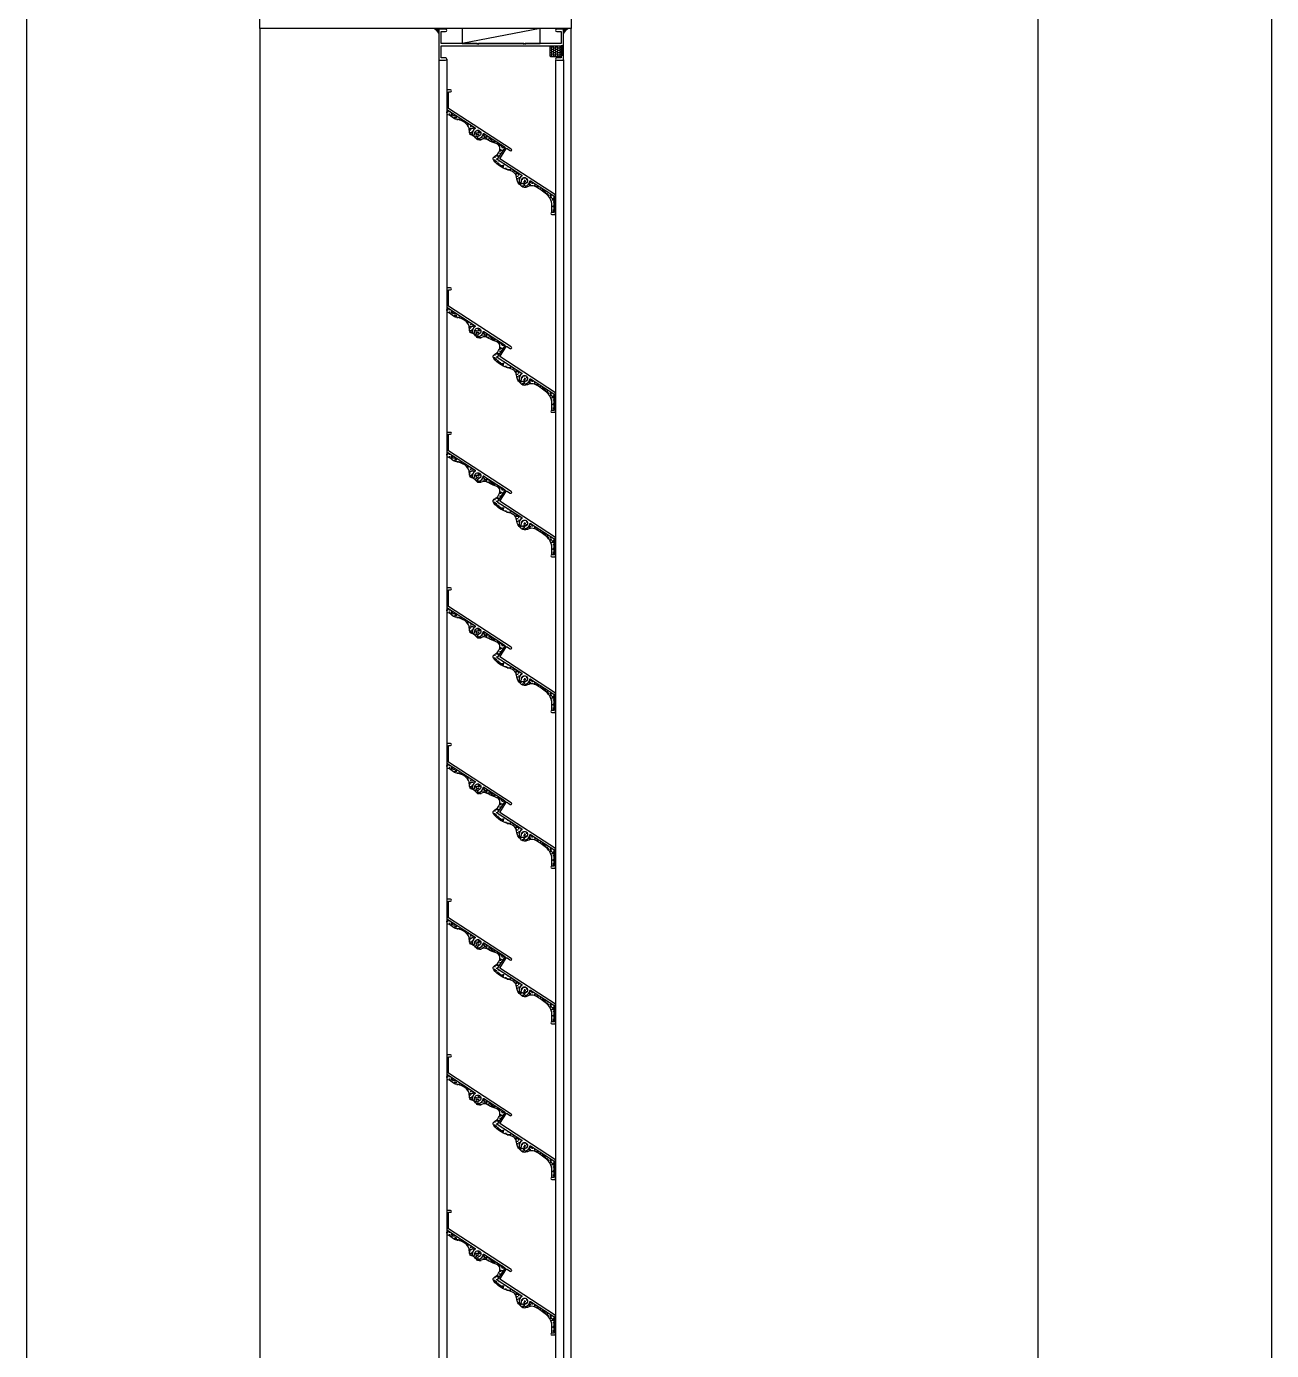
# Model space of a CAD drawing. Header units: millimetres. Extents: x 19868 to 801382, y -4805 to 85279.
# Drawn here: x 579688 to 580488, y 49569 to 50420 of the extents above; entities that cross this region are included whole.
import ezdxf

# ---------------------------------------------------------------- set-up
doc = ezdxf.new("R2010")
doc.units = ezdxf.units.MM
doc.header["$LTSCALE"] = 250
for name, color, linetype in [('A-ELE-4', 4, 'Continuous'), ('A-ELE-8', 8, 'Continuous'), ('A-ETC-8', 8, 'Continuous'), ('INSUL', 8, 'Continuous')]:
    doc.layers.add(name, color=color, linetype=linetype)

# ---------------------------------------------------------------- blocks, each defined once
blk = doc.blocks.new('A$C79923ea7')
at = {"layer": 'INSUL'}
h = blk.add_hatch(dxfattribs=at)
h.set_pattern_fill('DOTS', color=256, scale=0.2, angle=90)
h.set_pattern_definition([(270, (81939.33182, 6532.48157), (0.3175, -0.15875), [0, -0.3175])])
h.paths.add_polyline_path([(165, -3060.66), (165, -3059.86), (162, -3059.86, -0.068271), (165, -3062.86)])
h = blk.add_hatch(dxfattribs=at)
h.set_pattern_fill('DOTS', color=256, scale=0.2, angle=90)
h.set_pattern_definition([(270, (81959.33182, 6532.48157), (0.3175, -0.15875), [0, -0.3175])])
h.paths.add_polyline_path([(245, -3060.66), (245, -3059.86), (248, -3059.86, 0.068271), (245, -3062.86)])
h = blk.add_hatch(dxfattribs=at)
h.set_pattern_fill('HONEY', color=256, scale=7, angle=180)
h.set_pattern_definition([(180, (30090.4707, 23975.1047), (-1.3125, -0.757772228), [0.875, -1.75]), (300, (30090.4707, 23975.1047), (1.3125, -0.757772228), [0.875, -1.75]), (240, (30090.4707, 23975.1047), (-9e-16, -1.515544457), [-1.75, 0.875])])
edge = h.paths.add_edge_path()
edge.add_line((237.2, -3071.11), (242.8, -3071.11))
edge.add_arc((242.8, -3071.81), 0.7, 0, 90, ccw=False)
edge.add_line((243.5, -3071.81), (243.5, -3077.41))
edge.add_arc((242.8, -3077.41), 0.7, -90, 0, ccw=False)
edge.add_line((242.8, -3078.11), (237.2, -3078.11))
edge.add_arc((237.2, -3077.41), 0.7, 180, 270, ccw=False)
edge.add_line((236.5, -3077.41), (236.5, -3071.81))
edge.add_arc((237.2, -3071.81), 0.7, 90, 180, ccw=False)
h = blk.add_hatch(dxfattribs=at)
h.set_pattern_fill('DASH', color=256, scale=3, angle=270)
h.set_pattern_definition([(270, (39182.747, -4984.73922), (0.375, -0.375), [0.375, -0.375])])
h.paths.add_polyline_path([(245, -3071.11), (243.5, -3071.11), (243.5, -3077.11), (245, -3077.11)])
h = blk.add_hatch(dxfattribs=at)
h.set_pattern_fill('AR-SAND', color=256, scale=0.05)
h.set_pattern_definition([(37.5, (-44677.3643, 110754.1566), (-0.080001565, 2.447066187), [0, -1.9304, 0, -2.159, 0, -2.06375]), (7.5, (-44677.3643, 110754.1566), (2.24761642, 3.5841255), [0, -1.0414, 0, -1.7399, 0, -0.66675]), (327.5, (-44678.9264, 110754.1566), (3.95496185, 0.007185923), [0, -0.635, 0, -2.286, 0, -2.9845]), (317.5, (-44678.9264, 110754.1566), (3.81778226, 1.11464662), [0, -0.3175, 0, -1.4986, 0, -1.7145])])
edge = h.paths.add_edge_path()
edge.add_arc((188.08, -3123.96), 0.3, 300.42503, 417, ccw=False)
edge.add_arc((190, -3127.24), 3.5, 480.42503, 551.17338)
edge.add_arc((187.3, -3127.77), 0.75, 191.17338, 371.17338)
edge.add_arc((190, -3127.24), 2, -77.17338, 191.17338, ccw=False)
edge.add_arc((190.61, -3129.92), 0.75, 462.82662, 642.82662)
edge.add_arc((190, -3127.24), 3.5, 282.82662, 353.57497)
edge.add_arc((193.78, -3127.66), 0.3, 417, 533.57497, ccw=False)
edge.add_line((193.94, -3127.41), (207.51, -3136.22))
edge.add_line((207.51, -3136.22), (202.49, -3143.94))
edge.add_line((202.49, -3143.94), (218.24, -3154.16))
edge.add_arc((218.08, -3154.41), 0.3, 300.42503, 417, ccw=False)
edge.add_arc((220, -3157.69), 3.5, 480.42503, 551.17338)
edge.add_arc((217.3, -3158.22), 0.75, 191.17338, 371.17338)
edge.add_arc((220, -3157.69), 2, -77.17338, 191.17338, ccw=False)
edge.add_arc((220.61, -3160.37), 0.75, 462.82662, 642.82662)
edge.add_arc((220, -3157.69), 3.5, 282.82662, 353.57497)
edge.add_arc((223.78, -3158.12), 0.3, 417, 533.57497, ccw=False)
edge.add_line((223.94, -3157.86), (238.8, -3167.51))
edge.add_line((238.8, -3167.51), (238.8, -3178.16))
edge.add_line((238.8, -3178.16), (237.6, -3178.16))
edge.add_spline(control_points=[(237.6, -3178.16), (237.72, -3175.2), (237.98, -3168.78), (230.99, -3164.03), (224.97, -3159.66), (219.86, -3163.05), (216.68, -3160.17), (214.93, -3157.27), (214.58, -3151.27), (206.57, -3151.37), (197.87, -3143.52), (203.13, -3140.94), (206.19, -3134.49), (198.48, -3133.27), (194.39, -3129.83), (190.03, -3132.67), (188.14, -3128.86), (184.28, -3128.26), (184.84, -3124.29), (182.67, -3120.39), (178.32, -3118.53), (173.82, -3117.91), (171.99, -3115.21), (170.27, -3115.3), (170, -3115.32)], knot_values=[0, 0, 0, 0, 8.903403, 16.972588, 24.386558, 28.464058, 32.376054, 35.250962, 38.890173, 48.28531, 57.322987, 58.527761, 64.920636, 71.793865, 76.258779, 80.217284, 83.010925, 86.979037, 89.314988, 93.488168, 99.635723, 102.710115, 106.902697, 107.715399, 107.715399, 107.715399, 107.715399], degree=3, periodic=0)
edge.add_line((170, -3115.32), (170, -3111.86))
edge.add_line((170, -3111.86), (188.24, -3123.71))
h = blk.add_hatch(dxfattribs=at)
h.set_pattern_fill('AR-SAND', color=256, scale=0.05)
h.set_pattern_definition([(37.5, (-44677.3643, 110626.9751), (-0.080001565, 2.447066187), [0, -1.9304, 0, -2.159, 0, -2.06375]), (7.5, (-44677.3643, 110626.975), (2.24761642, 3.5841255), [0, -1.0414, 0, -1.7399, 0, -0.66675]), (327.5, (-44678.9264, 110626.9751), (3.95496185, 0.007185923), [0, -0.635, 0, -2.286, 0, -2.9845]), (317.5, (-44678.9264, 110626.975), (3.81778226, 1.11464662), [0, -0.3175, 0, -1.4986, 0, -1.7145])])
edge = h.paths.add_edge_path()
edge.add_arc((188.08, -3251.14), 0.3, 300.42503, 417, ccw=False)
edge.add_arc((190, -3254.42), 3.5, 480.42503, 551.17338)
edge.add_arc((187.3, -3254.95), 0.75, 191.17338, 371.17338)
edge.add_arc((190, -3254.42), 2, -77.17338, 191.17338, ccw=False)
edge.add_arc((190.61, -3257.1), 0.75, 462.82662, 642.82662)
edge.add_arc((190, -3254.42), 3.5, 282.82662, 353.57497)
edge.add_arc((193.78, -3254.84), 0.3, 417, 533.57497, ccw=False)
edge.add_line((193.94, -3254.59), (207.51, -3263.4))
edge.add_line((207.51, -3263.4), (202.49, -3271.12))
edge.add_line((202.49, -3271.12), (218.24, -3281.34))
edge.add_arc((218.08, -3281.6), 0.3, 300.42503, 417, ccw=False)
edge.add_arc((220, -3284.87), 3.5, 480.42503, 551.17338)
edge.add_arc((217.3, -3285.4), 0.75, 191.17338, 371.17338)
edge.add_arc((220, -3284.87), 2, -77.17338, 191.17338, ccw=False)
edge.add_arc((220.61, -3287.55), 0.75, 462.82662, 642.82662)
edge.add_arc((220, -3284.87), 3.5, 282.82662, 353.57497)
edge.add_arc((223.78, -3285.3), 0.3, 417, 533.57497, ccw=False)
edge.add_line((223.94, -3285.05), (238.8, -3294.7))
edge.add_line((238.8, -3294.7), (238.8, -3305.34))
edge.add_line((238.8, -3305.34), (237.6, -3305.34))
edge.add_spline(control_points=[(237.6, -3305.34), (237.72, -3302.38), (237.98, -3295.96), (230.99, -3291.21), (224.97, -3286.84), (219.86, -3290.23), (216.68, -3287.35), (214.93, -3284.46), (214.58, -3278.45), (206.57, -3278.55), (197.87, -3270.7), (203.13, -3268.12), (206.19, -3261.67), (198.48, -3260.45), (194.39, -3257.01), (190.03, -3259.85), (188.14, -3256.04), (184.28, -3255.44), (184.84, -3251.47), (182.67, -3247.57), (178.32, -3245.71), (173.82, -3245.09), (171.99, -3242.39), (170.27, -3242.48), (170, -3242.5)], knot_values=[0, 0, 0, 0, 8.903403, 16.972588, 24.386558, 28.464058, 32.376054, 35.250962, 38.890173, 48.28531, 57.322987, 58.527761, 64.920636, 71.793865, 76.258779, 80.217284, 83.010925, 86.979037, 89.314988, 93.488168, 99.635723, 102.710115, 106.902697, 107.715399, 107.715399, 107.715399, 107.715399], degree=3, periodic=0)
edge.add_line((170, -3242.5), (170, -3239.04))
edge.add_line((170, -3239.04), (188.24, -3250.89))
h = blk.add_hatch(dxfattribs=at)
h.set_pattern_fill('AR-SAND', color=256, scale=0.05)
h.set_pattern_definition([(37.5, (-44677.3643, 110534.0882), (-0.080001565, 2.447066187), [0, -1.9304, 0, -2.159, 0, -2.06375]), (7.5, (-44677.3643, 110534.0882), (2.24761642, 3.5841255), [0, -1.0414, 0, -1.7399, 0, -0.66675]), (327.5, (-44678.9264, 110534.0882), (3.95496185, 0.007185923), [0, -0.635, 0, -2.286, 0, -2.9845]), (317.5, (-44678.9264, 110534.0882), (3.81778226, 1.11464662), [0, -0.3175, 0, -1.4986, 0, -1.7145])])
edge = h.paths.add_edge_path()
edge.add_arc((188.08, -3344.03), 0.3, 300.42503, 417, ccw=False)
edge.add_arc((190, -3347.3), 3.5, 480.42503, 551.17338)
edge.add_arc((187.3, -3347.84), 0.75, 191.17338, 371.17338)
edge.add_arc((190, -3347.3), 2, -77.17338, 191.17338, ccw=False)
edge.add_arc((190.61, -3349.99), 0.75, 462.82662, 642.82662)
edge.add_arc((190, -3347.3), 3.5, 282.82662, 353.57497)
edge.add_arc((193.78, -3347.73), 0.3, 417, 533.57497, ccw=False)
edge.add_line((193.94, -3347.48), (207.51, -3356.29))
edge.add_line((207.51, -3356.29), (202.49, -3364.01))
edge.add_line((202.49, -3364.01), (218.24, -3374.23))
edge.add_arc((218.08, -3374.48), 0.3, 300.42503, 417, ccw=False)
edge.add_arc((220, -3377.76), 3.5, 480.42503, 551.17338)
edge.add_arc((217.3, -3378.29), 0.75, 191.17338, 371.17338)
edge.add_arc((220, -3377.76), 2, -77.17338, 191.17338, ccw=False)
edge.add_arc((220.61, -3380.44), 0.75, 462.82662, 642.82662)
edge.add_arc((220, -3377.76), 3.5, 282.82662, 353.57497)
edge.add_arc((223.78, -3378.18), 0.3, 417, 533.57497, ccw=False)
edge.add_line((223.94, -3377.93), (238.8, -3387.58))
edge.add_line((238.8, -3387.58), (238.8, -3398.23))
edge.add_line((238.8, -3398.23), (237.6, -3398.23))
edge.add_spline(control_points=[(237.6, -3398.23), (237.72, -3395.27), (237.98, -3388.84), (230.99, -3384.1), (224.97, -3379.73), (219.86, -3383.12), (216.68, -3380.23), (214.93, -3377.34), (214.58, -3371.34), (206.57, -3371.43), (197.87, -3363.59), (203.13, -3361.01), (206.19, -3354.55), (198.48, -3353.34), (194.39, -3349.9), (190.03, -3352.73), (188.14, -3348.93), (184.28, -3348.33), (184.84, -3344.36), (182.67, -3340.46), (178.32, -3338.6), (173.82, -3337.98), (171.99, -3335.27), (170.27, -3335.37), (170, -3335.39)], knot_values=[0, 0, 0, 0, 8.903403, 16.972588, 24.386558, 28.464058, 32.376054, 35.250962, 38.890173, 48.28531, 57.322987, 58.527761, 64.920636, 71.793865, 76.258779, 80.217284, 83.010925, 86.979037, 89.314988, 93.488168, 99.635723, 102.710115, 106.902697, 107.715399, 107.715399, 107.715399, 107.715399], degree=3, periodic=0)
edge.add_line((170, -3335.39), (170, -3331.93))
edge.add_line((170, -3331.93), (188.24, -3343.78))
h = blk.add_hatch(dxfattribs=at)
h.set_pattern_fill('AR-SAND', color=256, scale=0.05)
h.set_pattern_definition([(37.5, (-44677.3643, 110434.0882), (-0.080001565, 2.447066187), [0, -1.9304, 0, -2.159, 0, -2.06375]), (7.5, (-44677.3643, 110434.0882), (2.24761642, 3.5841255), [0, -1.0414, 0, -1.7399, 0, -0.66675]), (327.5, (-44678.9264, 110434.0882), (3.95496185, 0.007185923), [0, -0.635, 0, -2.286, 0, -2.9845]), (317.5, (-44678.9264, 110434.0882), (3.81778226, 1.11464662), [0, -0.3175, 0, -1.4986, 0, -1.7145])])
edge = h.paths.add_edge_path()
edge.add_arc((188.08, -3444.03), 0.3, 300.42503, 417, ccw=False)
edge.add_arc((190, -3447.3), 3.5, 480.42503, 551.17338)
edge.add_arc((187.3, -3447.84), 0.75, 191.17338, 371.17338)
edge.add_arc((190, -3447.3), 2, -77.17338, 191.17338, ccw=False)
edge.add_arc((190.61, -3449.99), 0.75, 462.82662, 642.82662)
edge.add_arc((190, -3447.3), 3.5, 282.82662, 353.57497)
edge.add_arc((193.78, -3447.73), 0.3, 417, 533.57497, ccw=False)
edge.add_line((193.94, -3447.48), (207.51, -3456.29))
edge.add_line((207.51, -3456.29), (202.49, -3464.01))
edge.add_line((202.49, -3464.01), (218.24, -3474.23))
edge.add_arc((218.08, -3474.48), 0.3, 300.42503, 417, ccw=False)
edge.add_arc((220, -3477.76), 3.5, 480.42503, 551.17338)
edge.add_arc((217.3, -3478.29), 0.75, 191.17338, 371.17338)
edge.add_arc((220, -3477.76), 2, -77.17338, 191.17338, ccw=False)
edge.add_arc((220.61, -3480.44), 0.75, 462.82662, 642.82662)
edge.add_arc((220, -3477.76), 3.5, 282.82662, 353.57497)
edge.add_arc((223.78, -3478.18), 0.3, 417, 533.57497, ccw=False)
edge.add_line((223.94, -3477.93), (238.8, -3487.58))
edge.add_line((238.8, -3487.58), (238.8, -3498.23))
edge.add_line((238.8, -3498.23), (237.6, -3498.23))
edge.add_spline(control_points=[(237.6, -3498.23), (237.72, -3495.27), (237.98, -3488.84), (230.99, -3484.1), (224.97, -3479.73), (219.86, -3483.12), (216.68, -3480.23), (214.93, -3477.34), (214.58, -3471.34), (206.57, -3471.43), (197.87, -3463.59), (203.13, -3461.01), (206.19, -3454.55), (198.48, -3453.34), (194.39, -3449.9), (190.03, -3452.73), (188.14, -3448.93), (184.28, -3448.33), (184.84, -3444.36), (182.67, -3440.46), (178.32, -3438.6), (173.82, -3437.98), (171.99, -3435.27), (170.27, -3435.37), (170, -3435.39)], knot_values=[0, 0, 0, 0, 8.903403, 16.972588, 24.386558, 28.464058, 32.376054, 35.250962, 38.890173, 48.28531, 57.322987, 58.527761, 64.920636, 71.793865, 76.258779, 80.217284, 83.010925, 86.979037, 89.314988, 93.488168, 99.635723, 102.710115, 106.902697, 107.715399, 107.715399, 107.715399, 107.715399], degree=3, periodic=0)
edge.add_line((170, -3435.39), (170, -3431.93))
edge.add_line((170, -3431.93), (188.24, -3443.78))
h = blk.add_hatch(dxfattribs=at)
h.set_pattern_fill('AR-SAND', color=256, scale=0.05)
h.set_pattern_definition([(37.5, (-44677.3643, 110334.0882), (-0.080001565, 2.447066187), [0, -1.9304, 0, -2.159, 0, -2.06375]), (7.5, (-44677.3643, 110334.0882), (2.24761642, 3.5841255), [0, -1.0414, 0, -1.7399, 0, -0.66675]), (327.5, (-44678.9264, 110334.0882), (3.95496185, 0.007185923), [0, -0.635, 0, -2.286, 0, -2.9845]), (317.5, (-44678.9264, 110334.0882), (3.81778226, 1.11464662), [0, -0.3175, 0, -1.4986, 0, -1.7145])])
edge = h.paths.add_edge_path()
edge.add_arc((188.08, -3544.03), 0.3, 300.42503, 417, ccw=False)
edge.add_arc((190, -3547.3), 3.5, 480.42503, 551.17338)
edge.add_arc((187.3, -3547.84), 0.75, 191.17338, 371.17338)
edge.add_arc((190, -3547.3), 2, -77.17338, 191.17338, ccw=False)
edge.add_arc((190.61, -3549.99), 0.75, 462.82662, 642.82662)
edge.add_arc((190, -3547.3), 3.5, 282.82662, 353.57497)
edge.add_arc((193.78, -3547.73), 0.3, 417, 533.57497, ccw=False)
edge.add_line((193.94, -3547.48), (207.51, -3556.29))
edge.add_line((207.51, -3556.29), (202.49, -3564.01))
edge.add_line((202.49, -3564.01), (218.24, -3574.23))
edge.add_arc((218.08, -3574.48), 0.3, 300.42503, 417, ccw=False)
edge.add_arc((220, -3577.76), 3.5, 480.42503, 551.17338)
edge.add_arc((217.3, -3578.29), 0.75, 191.17338, 371.17338)
edge.add_arc((220, -3577.76), 2, -77.17338, 191.17338, ccw=False)
edge.add_arc((220.61, -3580.44), 0.75, 462.82662, 642.82662)
edge.add_arc((220, -3577.76), 3.5, 282.82662, 353.57497)
edge.add_arc((223.78, -3578.18), 0.3, 417, 533.57497, ccw=False)
edge.add_line((223.94, -3577.93), (238.8, -3587.58))
edge.add_line((238.8, -3587.58), (238.8, -3598.23))
edge.add_line((238.8, -3598.23), (237.6, -3598.23))
edge.add_spline(control_points=[(237.6, -3598.23), (237.72, -3595.27), (237.98, -3588.84), (230.99, -3584.1), (224.97, -3579.73), (219.86, -3583.12), (216.68, -3580.23), (214.93, -3577.34), (214.58, -3571.34), (206.57, -3571.43), (197.87, -3563.59), (203.13, -3561.01), (206.19, -3554.55), (198.48, -3553.34), (194.39, -3549.9), (190.03, -3552.73), (188.14, -3548.93), (184.28, -3548.33), (184.84, -3544.36), (182.67, -3540.46), (178.32, -3538.6), (173.82, -3537.98), (171.99, -3535.27), (170.27, -3535.37), (170, -3535.39)], knot_values=[0, 0, 0, 0, 8.903403, 16.972588, 24.386558, 28.464058, 32.376054, 35.250962, 38.890173, 48.28531, 57.322987, 58.527761, 64.920636, 71.793865, 76.258779, 80.217284, 83.010925, 86.979037, 89.314988, 93.488168, 99.635723, 102.710115, 106.902697, 107.715399, 107.715399, 107.715399, 107.715399], degree=3, periodic=0)
edge.add_line((170, -3535.39), (170, -3531.93))
edge.add_line((170, -3531.93), (188.24, -3543.78))
h = blk.add_hatch(dxfattribs=at)
h.set_pattern_fill('AR-SAND', color=256, scale=0.05)
h.set_pattern_definition([(37.5, (-44677.3643, 110234.0882), (-0.080001565, 2.447066187), [0, -1.9304, 0, -2.159, 0, -2.06375]), (7.5, (-44677.3643, 110234.0882), (2.24761642, 3.5841255), [0, -1.0414, 0, -1.7399, 0, -0.66675]), (327.5, (-44678.9264, 110234.0882), (3.95496185, 0.007185923), [0, -0.635, 0, -2.286, 0, -2.9845]), (317.5, (-44678.9264, 110234.0882), (3.81778226, 1.11464662), [0, -0.3175, 0, -1.4986, 0, -1.7145])])
edge = h.paths.add_edge_path()
edge.add_arc((188.08, -3644.03), 0.3, 300.42503, 417, ccw=False)
edge.add_arc((190, -3647.3), 3.5, 480.42503, 551.17338)
edge.add_arc((187.3, -3647.84), 0.75, 191.17338, 371.17338)
edge.add_arc((190, -3647.3), 2, -77.17338, 191.17338, ccw=False)
edge.add_arc((190.61, -3649.99), 0.75, 462.82662, 642.82662)
edge.add_arc((190, -3647.3), 3.5, 282.82662, 353.57497)
edge.add_arc((193.78, -3647.73), 0.3, 417, 533.57497, ccw=False)
edge.add_line((193.94, -3647.48), (207.51, -3656.29))
edge.add_line((207.51, -3656.29), (202.49, -3664.01))
edge.add_line((202.49, -3664.01), (218.24, -3674.23))
edge.add_arc((218.08, -3674.48), 0.3, 300.42503, 417, ccw=False)
edge.add_arc((220, -3677.76), 3.5, 480.42503, 551.17338)
edge.add_arc((217.3, -3678.29), 0.75, 191.17338, 371.17338)
edge.add_arc((220, -3677.76), 2, -77.17338, 191.17338, ccw=False)
edge.add_arc((220.61, -3680.44), 0.75, 462.82662, 642.82662)
edge.add_arc((220, -3677.76), 3.5, 282.82662, 353.57497)
edge.add_arc((223.78, -3678.18), 0.3, 417, 533.57497, ccw=False)
edge.add_line((223.94, -3677.93), (238.8, -3687.58))
edge.add_line((238.8, -3687.58), (238.8, -3698.23))
edge.add_line((238.8, -3698.23), (237.6, -3698.23))
edge.add_spline(control_points=[(237.6, -3698.23), (237.72, -3695.27), (237.98, -3688.84), (230.99, -3684.1), (224.97, -3679.73), (219.86, -3683.12), (216.68, -3680.23), (214.93, -3677.34), (214.58, -3671.34), (206.57, -3671.43), (197.87, -3663.59), (203.13, -3661.01), (206.19, -3654.55), (198.48, -3653.34), (194.39, -3649.9), (190.03, -3652.73), (188.14, -3648.93), (184.28, -3648.33), (184.84, -3644.36), (182.67, -3640.46), (178.32, -3638.6), (173.82, -3637.98), (171.99, -3635.27), (170.27, -3635.37), (170, -3635.39)], knot_values=[0, 0, 0, 0, 8.903403, 16.972588, 24.386558, 28.464058, 32.376054, 35.250962, 38.890173, 48.28531, 57.322987, 58.527761, 64.920636, 71.793865, 76.258779, 80.217284, 83.010925, 86.979037, 89.314988, 93.488168, 99.635723, 102.710115, 106.902697, 107.715399, 107.715399, 107.715399, 107.715399], degree=3, periodic=0)
edge.add_line((170, -3635.39), (170, -3631.93))
edge.add_line((170, -3631.93), (188.24, -3643.78))
h = blk.add_hatch(dxfattribs=at)
h.set_pattern_fill('AR-SAND', color=256, scale=0.05)
h.set_pattern_definition([(37.5, (-44677.3643, 110134.0882), (-0.080001565, 2.447066187), [0, -1.9304, 0, -2.159, 0, -2.06375]), (7.5, (-44677.3643, 110134.0882), (2.24761642, 3.5841255), [0, -1.0414, 0, -1.7399, 0, -0.66675]), (327.5, (-44678.9264, 110134.0882), (3.95496185, 0.007185923), [0, -0.635, 0, -2.286, 0, -2.9845]), (317.5, (-44678.9264, 110134.0882), (3.81778226, 1.11464662), [0, -0.3175, 0, -1.4986, 0, -1.7145])])
edge = h.paths.add_edge_path()
edge.add_arc((188.08, -3744.03), 0.3, 300.42503, 417, ccw=False)
edge.add_arc((190, -3747.3), 3.5, 480.42503, 551.17338)
edge.add_arc((187.3, -3747.84), 0.75, 191.17338, 371.17338)
edge.add_arc((190, -3747.3), 2, -77.17338, 191.17338, ccw=False)
edge.add_arc((190.61, -3749.99), 0.75, 462.82662, 642.82662)
edge.add_arc((190, -3747.3), 3.5, 282.82662, 353.57497)
edge.add_arc((193.78, -3747.73), 0.3, 417, 533.57497, ccw=False)
edge.add_line((193.94, -3747.48), (207.51, -3756.29))
edge.add_line((207.51, -3756.29), (202.49, -3764.01))
edge.add_line((202.49, -3764.01), (218.24, -3774.23))
edge.add_arc((218.08, -3774.48), 0.3, 300.42503, 417, ccw=False)
edge.add_arc((220, -3777.76), 3.5, 480.42503, 551.17338)
edge.add_arc((217.3, -3778.29), 0.75, 191.17338, 371.17338)
edge.add_arc((220, -3777.76), 2, -77.17338, 191.17338, ccw=False)
edge.add_arc((220.61, -3780.44), 0.75, 462.82662, 642.82662)
edge.add_arc((220, -3777.76), 3.5, 282.82662, 353.57497)
edge.add_arc((223.78, -3778.18), 0.3, 417, 533.57497, ccw=False)
edge.add_line((223.94, -3777.93), (238.8, -3787.58))
edge.add_line((238.8, -3787.58), (238.8, -3798.23))
edge.add_line((238.8, -3798.23), (237.6, -3798.23))
edge.add_spline(control_points=[(237.6, -3798.23), (237.72, -3795.27), (237.98, -3788.84), (230.99, -3784.1), (224.97, -3779.73), (219.86, -3783.12), (216.68, -3780.23), (214.93, -3777.34), (214.58, -3771.34), (206.57, -3771.43), (197.87, -3763.59), (203.13, -3761.01), (206.19, -3754.55), (198.48, -3753.34), (194.39, -3749.9), (190.03, -3752.73), (188.14, -3748.93), (184.28, -3748.33), (184.84, -3744.36), (182.67, -3740.46), (178.32, -3738.6), (173.82, -3737.98), (171.99, -3735.27), (170.27, -3735.37), (170, -3735.39)], knot_values=[0, 0, 0, 0, 8.903403, 16.972588, 24.386558, 28.464058, 32.376054, 35.250962, 38.890173, 48.28531, 57.322987, 58.527761, 64.920636, 71.793865, 76.258779, 80.217284, 83.010925, 86.979037, 89.314988, 93.488168, 99.635723, 102.710115, 106.902697, 107.715399, 107.715399, 107.715399, 107.715399], degree=3, periodic=0)
edge.add_line((170, -3735.39), (170, -3731.93))
edge.add_line((170, -3731.93), (188.24, -3743.78))
h = blk.add_hatch(dxfattribs=at)
h.set_pattern_fill('AR-SAND', color=256, scale=0.05)
h.set_pattern_definition([(37.5, (-44677.3643, 110034.0882), (-0.080001565, 2.447066187), [0, -1.9304, 0, -2.159, 0, -2.06375]), (7.5, (-44677.3643, 110034.0882), (2.24761642, 3.5841255), [0, -1.0414, 0, -1.7399, 0, -0.66675]), (327.5, (-44678.9264, 110034.0882), (3.95496185, 0.007185923), [0, -0.635, 0, -2.286, 0, -2.9845]), (317.5, (-44678.9264, 110034.0882), (3.81778226, 1.11464662), [0, -0.3175, 0, -1.4986, 0, -1.7145])])
edge = h.paths.add_edge_path()
edge.add_arc((188.08, -3844.03), 0.3, 300.42503, 417, ccw=False)
edge.add_arc((190, -3847.3), 3.5, 480.42503, 551.17338)
edge.add_arc((187.3, -3847.84), 0.75, 191.17338, 371.17338)
edge.add_arc((190, -3847.3), 2, -77.17338, 191.17338, ccw=False)
edge.add_arc((190.61, -3849.99), 0.75, 462.82662, 642.82662)
edge.add_arc((190, -3847.3), 3.5, 282.82662, 353.57497)
edge.add_arc((193.78, -3847.73), 0.3, 417, 533.57497, ccw=False)
edge.add_line((193.94, -3847.48), (207.51, -3856.29))
edge.add_line((207.51, -3856.29), (202.49, -3864.01))
edge.add_line((202.49, -3864.01), (218.24, -3874.23))
edge.add_arc((218.08, -3874.48), 0.3, 300.42503, 417, ccw=False)
edge.add_arc((220, -3877.76), 3.5, 480.42503, 551.17338)
edge.add_arc((217.3, -3878.29), 0.75, 191.17338, 371.17338)
edge.add_arc((220, -3877.76), 2, -77.17338, 191.17338, ccw=False)
edge.add_arc((220.61, -3880.44), 0.75, 462.82662, 642.82662)
edge.add_arc((220, -3877.76), 3.5, 282.82662, 353.57497)
edge.add_arc((223.78, -3878.18), 0.3, 417, 533.57497, ccw=False)
edge.add_line((223.94, -3877.93), (238.8, -3887.58))
edge.add_line((238.8, -3887.58), (238.8, -3898.23))
edge.add_line((238.8, -3898.23), (237.6, -3898.23))
edge.add_spline(control_points=[(237.6, -3898.23), (237.72, -3895.27), (237.98, -3888.84), (230.99, -3884.1), (224.97, -3879.73), (219.86, -3883.12), (216.68, -3880.23), (214.93, -3877.34), (214.58, -3871.34), (206.57, -3871.43), (197.87, -3863.59), (203.13, -3861.01), (206.19, -3854.55), (198.48, -3853.34), (194.39, -3849.9), (190.03, -3852.73), (188.14, -3848.93), (184.28, -3848.33), (184.84, -3844.36), (182.67, -3840.46), (178.32, -3838.6), (173.82, -3837.98), (171.99, -3835.27), (170.27, -3835.37), (170, -3835.39)], knot_values=[0, 0, 0, 0, 8.903403, 16.972588, 24.386558, 28.464058, 32.376054, 35.250962, 38.890173, 48.28531, 57.322987, 58.527761, 64.920636, 71.793865, 76.258779, 80.217284, 83.010925, 86.979037, 89.314988, 93.488168, 99.635723, 102.710115, 106.902697, 107.715399, 107.715399, 107.715399, 107.715399], degree=3, periodic=0)
edge.add_line((170, -3835.39), (170, -3831.93))
edge.add_line((170, -3831.93), (188.24, -3843.78))
for p, q in [((50, -3059.86), (50, -4439.86)), ((230, -3059.86), (180, -3069.61)), ((250, -4439.86), (250, -3059.86)), ((170, -3079.61), (170, -4439.86)), ((165, -3080.06), (165, -4439.86)), ((240, -3080.13), (240, -4420.11)), ((245, -3080.06), (245, -4439.86))]:
    blk.add_line(p, q, dxfattribs=at)
for points in [[(250, -2999.86), (250, -3059.86), (50, -3059.86), (50, -2999.86)], [(230, -3059.86), (180, -3059.86), (180, -3069.61), (230, -3069.61)], [(245, -3071.11), (243.5, -3071.11), (243.5, -3077.11), (245, -3077.11)]]:
    blk.add_lwpolyline(points, close=True, dxfattribs=at)
for points in [[(190.5, -3069.61), (190, -3070.11), (189.5, -3069.61), (166.5, -3069.61), (166.5, -3061.86), (169.25, -3061.86, 1), (169.25, -3060.36), (165.3, -3060.36, 0.414214), (165, -3060.66), (165, -3080.06, 0.414214), (165.3, -3080.36), (169.25, -3080.36, 1), (169.25, -3078.86), (166.5, -3078.86), (166.5, -3071.11), (243.5, -3071.11), (243.5, -3078.86), (240.75, -3078.86, 1), (240.75, -3080.36), (244.7, -3080.36, 0.414214), (245, -3080.06), (245, -3060.66, 0.414214), (244.7, -3060.36), (240.75, -3060.36, 1), (240.75, -3061.86), (243.5, -3061.86), (243.5, -3069.61), (220.5, -3069.61), (220, -3070.11), (219.5, -3069.61)], [(237.2, -3071.11), (242.8, -3071.11, -0.414214), (243.5, -3071.81), (243.5, -3077.41, -0.414214), (242.8, -3078.11), (237.2, -3078.11, -0.414214), (236.5, -3077.41), (236.5, -3071.81, -0.414214)]]:
    blk.add_lwpolyline(points, format="xyb", close=True, dxfattribs=at)
at = {"layer": 'INSUL', "elevation": 0}
for points in [[(172.4, -3100.56, 1), (172.4, -3099.36), (170.3, -3099.36, 0.414214), (170, -3099.66), (170, -3111.86), (188.24, -3123.71, -0.557593), (188.23, -3124.22, 0.318892), (186.57, -3127.91, 1), (188.04, -3127.62, -2.365798), (190.44, -3129.19, 1), (190.78, -3130.65, 0.318892), (193.48, -3127.63, -0.557593), (193.94, -3127.41), (207.51, -3136.22), (202.49, -3143.94), (218.24, -3154.16, -0.557593), (218.23, -3154.67, 0.318892), (216.57, -3158.37, 1), (218.04, -3158.08, -2.365798), (220.44, -3159.64, 1), (220.78, -3161.1, 0.318892), (223.48, -3158.08, -0.557593), (223.94, -3157.86), (238.8, -3167.51), (238.8, -3178.16), (237.6, -3178.16, 0.94604), (237.6, -3179.43), (239.7, -3179.43, 0.414214), (240, -3179.13), (240, -3166.86), (204.15, -3143.58), (208.51, -3136.87), (210.86, -3138.4, 1), (211.51, -3137.39), (171.2, -3111.21), (171.2, -3100.56)], [(172.4, -3227.74, 1), (172.4, -3226.54), (170.3, -3226.54, 0.414214), (170, -3226.84), (170, -3239.04), (188.24, -3250.89, -0.557593), (188.23, -3251.4, 0.318892), (186.57, -3255.1, 1), (188.04, -3254.81, -2.365798), (190.44, -3256.37, 1), (190.78, -3257.83, 0.318892), (193.48, -3254.81, -0.557593), (193.94, -3254.59), (207.51, -3263.4), (202.49, -3271.12), (218.24, -3281.34, -0.557593), (218.23, -3281.85, 0.318892), (216.57, -3285.55, 1), (218.04, -3285.26, -2.365798), (220.44, -3286.82, 1), (220.78, -3288.28, 0.318892), (223.48, -3285.26, -0.557593), (223.94, -3285.05), (238.8, -3294.7), (238.8, -3305.34), (237.6, -3305.34, 1), (237.6, -3306.54), (239.7, -3306.54, 0.414214), (240, -3306.24), (240, -3294.04), (204.15, -3270.77), (208.51, -3264.05), (210.86, -3265.58, 1), (211.51, -3264.57), (171.2, -3238.39), (171.2, -3227.74)], [(172.4, -3320.63, 1), (172.4, -3319.43), (170.3, -3319.43, 0.414214), (170, -3319.73), (170, -3331.93), (188.24, -3343.78, -0.557593), (188.23, -3344.29, 0.318892), (186.57, -3347.98, 1), (188.04, -3347.69, -2.365798), (190.44, -3349.25, 1), (190.78, -3350.72, 0.318892), (193.48, -3347.7, -0.557593), (193.94, -3347.48), (207.51, -3356.29), (202.49, -3364.01), (218.24, -3374.23, -0.557593), (218.23, -3374.74, 0.318892), (216.57, -3378.44, 1), (218.04, -3378.15, -2.365798), (220.44, -3379.71, 1), (220.78, -3381.17, 0.318892), (223.48, -3378.15, -0.557593), (223.94, -3377.93), (238.8, -3387.58), (238.8, -3398.23), (237.6, -3398.23, 1), (237.6, -3399.43), (239.7, -3399.43, 0.414214), (240, -3399.13), (240, -3386.93), (204.15, -3363.65), (208.51, -3356.94), (210.86, -3358.46, 1), (211.51, -3357.46), (171.2, -3331.28), (171.2, -3320.63)], [(172.4, -3420.63, 1), (172.4, -3419.43), (170.3, -3419.43, 0.414214), (170, -3419.73), (170, -3431.93), (188.24, -3443.78, -0.557593), (188.23, -3444.29, 0.318892), (186.57, -3447.98, 1), (188.04, -3447.69, -2.365798), (190.44, -3449.25, 1), (190.78, -3450.72, 0.318892), (193.48, -3447.7, -0.557593), (193.94, -3447.48), (207.51, -3456.29), (202.49, -3464.01), (218.24, -3474.23, -0.557593), (218.23, -3474.74, 0.318892), (216.57, -3478.44, 1), (218.04, -3478.15, -2.365798), (220.44, -3479.71, 1), (220.78, -3481.17, 0.318892), (223.48, -3478.15, -0.557593), (223.94, -3477.93), (238.8, -3487.58), (238.8, -3498.23), (237.6, -3498.23, 1), (237.6, -3499.43), (239.7, -3499.43, 0.414214), (240, -3499.13), (240, -3486.93), (204.15, -3463.65), (208.51, -3456.94), (210.86, -3458.46, 1), (211.51, -3457.46), (171.2, -3431.28), (171.2, -3420.63)], [(172.4, -3520.63, 1), (172.4, -3519.43), (170.3, -3519.43, 0.414214), (170, -3519.73), (170, -3531.93), (188.24, -3543.78, -0.557593), (188.23, -3544.29, 0.318892), (186.57, -3547.98, 1), (188.04, -3547.69, -2.365798), (190.44, -3549.25, 1), (190.78, -3550.72, 0.318892), (193.48, -3547.7, -0.557593), (193.94, -3547.48), (207.51, -3556.29), (202.49, -3564.01), (218.24, -3574.23, -0.557593), (218.23, -3574.74, 0.318892), (216.57, -3578.44, 1), (218.04, -3578.15, -2.365798), (220.44, -3579.71, 1), (220.78, -3581.17, 0.318892), (223.48, -3578.15, -0.557593), (223.94, -3577.93), (238.8, -3587.58), (238.8, -3598.23), (237.6, -3598.23, 1), (237.6, -3599.43), (239.7, -3599.43, 0.414214), (240, -3599.13), (240, -3586.93), (204.15, -3563.65), (208.51, -3556.94), (210.86, -3558.46, 1), (211.51, -3557.46), (171.2, -3531.28), (171.2, -3520.63)], [(172.4, -3620.63, 1), (172.4, -3619.43), (170.3, -3619.43, 0.414214), (170, -3619.73), (170, -3631.93), (188.24, -3643.78, -0.557593), (188.23, -3644.29, 0.318892), (186.57, -3647.98, 1), (188.04, -3647.69, -2.365798), (190.44, -3649.25, 1), (190.78, -3650.72, 0.318892), (193.48, -3647.7, -0.557593), (193.94, -3647.48), (207.51, -3656.29), (202.49, -3664.01), (218.24, -3674.23, -0.557593), (218.23, -3674.74, 0.318892), (216.57, -3678.44, 1), (218.04, -3678.15, -2.365798), (220.44, -3679.71, 1), (220.78, -3681.17, 0.318892), (223.48, -3678.15, -0.557593), (223.94, -3677.93), (238.8, -3687.58), (238.8, -3698.23), (237.6, -3698.23, 1), (237.6, -3699.43), (239.7, -3699.43, 0.414214), (240, -3699.13), (240, -3686.93), (204.15, -3663.65), (208.51, -3656.94), (210.86, -3658.46, 1), (211.51, -3657.46), (171.2, -3631.28), (171.2, -3620.63)], [(172.4, -3720.63, 1), (172.4, -3719.43), (170.3, -3719.43, 0.414214), (170, -3719.73), (170, -3731.93), (188.24, -3743.78, -0.557593), (188.23, -3744.29, 0.318892), (186.57, -3747.98, 1), (188.04, -3747.69, -2.365798), (190.44, -3749.25, 1), (190.78, -3750.72, 0.318892), (193.48, -3747.7, -0.557593), (193.94, -3747.48), (207.51, -3756.29), (202.49, -3764.01), (218.24, -3774.23, -0.557593), (218.23, -3774.74, 0.318892), (216.57, -3778.44, 1), (218.04, -3778.15, -2.365798), (220.44, -3779.71, 1), (220.78, -3781.17, 0.318892), (223.48, -3778.15, -0.557593), (223.94, -3777.93), (238.8, -3787.58), (238.8, -3798.23), (237.6, -3798.23, 1), (237.6, -3799.43), (239.7, -3799.43, 0.414214), (240, -3799.13), (240, -3786.93), (204.15, -3763.65), (208.51, -3756.94), (210.86, -3758.46, 1), (211.51, -3757.46), (171.2, -3731.28), (171.2, -3720.63)], [(172.4, -3820.63, 1), (172.4, -3819.43), (170.3, -3819.43, 0.414214), (170, -3819.73), (170, -3831.93), (188.24, -3843.78, -0.557593), (188.23, -3844.29, 0.318892), (186.57, -3847.98, 1), (188.04, -3847.69, -2.365798), (190.44, -3849.25, 1), (190.78, -3850.72, 0.318892), (193.48, -3847.7, -0.557593), (193.94, -3847.48), (207.51, -3856.29), (202.49, -3864.01), (218.24, -3874.23, -0.557593), (218.23, -3874.74, 0.318892), (216.57, -3878.44, 1), (218.04, -3878.15, -2.365798), (220.44, -3879.71, 1), (220.78, -3881.17, 0.318892), (223.48, -3878.15, -0.557593), (223.94, -3877.93), (238.8, -3887.58), (238.8, -3898.23), (237.6, -3898.23, 1), (237.6, -3899.43), (239.7, -3899.43, 0.414214), (240, -3899.13), (240, -3886.93), (204.15, -3863.65), (208.51, -3856.94), (210.86, -3858.46, 1), (211.51, -3857.46), (171.2, -3831.28), (171.2, -3820.63)]]:
    blk.add_lwpolyline(points, format="xyb", close=True, dxfattribs=at)
at = {"layer": 'INSUL'}
for centre, start, end in [((152.57, -3072.3), 37.18888, 52.81112), ((257.43, -3072.3), 127.18888, 142.81112)]:
    blk.add_arc(centre, 15.61, start, end, dxfattribs=at)
at = {"layer": 'INSUL', "start_tangent": (0.040343, 0.999186), "end_tangent": (-0.998408, -0.056397)}
for points in [[(237.6, -3178.16), (236.58, -3169.32), (230.71, -3163.78), (223.83, -3161.04), (219.88, -3162.08), (216.66, -3159.86), (215.24, -3157.36), (214.36, -3153.83), (206.06, -3149.43), (200.45, -3142.34), (201.47, -3141.69), (204.1, -3135.86), (198.13, -3132.45), (193.97, -3130.85), (190.07, -3131.55), (188.06, -3129.61), (184.78, -3127.37), (184.55, -3125.05), (182.75, -3121.29), (177.28, -3118.48), (174.34, -3117.59), (170.81, -3115.32), (170, -3115.32)], [(237.6, -3305.34), (236.58, -3296.5), (230.71, -3290.96), (223.83, -3288.22), (219.88, -3289.26), (216.66, -3287.05), (215.24, -3284.54), (214.36, -3281.01), (206.06, -3276.61), (200.45, -3269.52), (201.47, -3268.87), (204.1, -3263.04), (198.13, -3259.63), (193.97, -3258.03), (190.07, -3258.73), (188.06, -3256.79), (184.78, -3254.55), (184.55, -3252.23), (182.75, -3248.47), (177.28, -3245.67), (174.34, -3244.77), (170.81, -3242.5), (170, -3242.5)], [(237.6, -3398.23), (236.58, -3389.39), (230.71, -3383.85), (223.83, -3381.1), (219.88, -3382.14), (216.66, -3379.93), (215.24, -3377.43), (214.36, -3373.9), (206.06, -3369.5), (200.45, -3362.41), (201.47, -3361.76), (204.1, -3355.93), (198.13, -3352.52), (193.97, -3350.91), (190.07, -3351.62), (188.06, -3349.68), (184.78, -3347.44), (184.55, -3345.12), (182.75, -3341.35), (177.28, -3338.55), (174.34, -3337.66), (170.81, -3335.39), (170, -3335.39)], [(237.6, -3498.23), (236.58, -3489.39), (230.71, -3483.85), (223.83, -3481.1), (219.88, -3482.14), (216.66, -3479.93), (215.24, -3477.43), (214.36, -3473.9), (206.06, -3469.5), (200.45, -3462.41), (201.47, -3461.76), (204.1, -3455.93), (198.13, -3452.52), (193.97, -3450.91), (190.07, -3451.62), (188.06, -3449.68), (184.78, -3447.44), (184.55, -3445.12), (182.75, -3441.35), (177.28, -3438.55), (174.34, -3437.66), (170.81, -3435.39), (170, -3435.39)], [(237.6, -3598.23), (236.58, -3589.39), (230.71, -3583.85), (223.83, -3581.1), (219.88, -3582.14), (216.66, -3579.93), (215.24, -3577.43), (214.36, -3573.9), (206.06, -3569.5), (200.45, -3562.41), (201.47, -3561.76), (204.1, -3555.93), (198.13, -3552.52), (193.97, -3550.91), (190.07, -3551.62), (188.06, -3549.68), (184.78, -3547.44), (184.55, -3545.12), (182.75, -3541.35), (177.28, -3538.55), (174.34, -3537.66), (170.81, -3535.39), (170, -3535.39)], [(237.6, -3698.23), (236.58, -3689.39), (230.71, -3683.85), (223.83, -3681.1), (219.88, -3682.14), (216.66, -3679.93), (215.24, -3677.43), (214.36, -3673.9), (206.06, -3669.5), (200.45, -3662.41), (201.47, -3661.76), (204.1, -3655.93), (198.13, -3652.52), (193.97, -3650.91), (190.07, -3651.62), (188.06, -3649.68), (184.78, -3647.44), (184.55, -3645.12), (182.75, -3641.35), (177.28, -3638.55), (174.34, -3637.66), (170.81, -3635.39), (170, -3635.39)], [(237.6, -3798.23), (236.58, -3789.39), (230.71, -3783.85), (223.83, -3781.1), (219.88, -3782.14), (216.66, -3779.93), (215.24, -3777.43), (214.36, -3773.9), (206.06, -3769.5), (200.45, -3762.41), (201.47, -3761.76), (204.1, -3755.93), (198.13, -3752.52), (193.97, -3750.91), (190.07, -3751.62), (188.06, -3749.68), (184.78, -3747.44), (184.55, -3745.12), (182.75, -3741.35), (177.28, -3738.55), (174.34, -3737.66), (170.81, -3735.39), (170, -3735.39)], [(237.6, -3898.23), (236.58, -3889.39), (230.71, -3883.85), (223.83, -3881.1), (219.88, -3882.14), (216.66, -3879.93), (215.24, -3877.43), (214.36, -3873.9), (206.06, -3869.5), (200.45, -3862.41), (201.47, -3861.76), (204.1, -3855.93), (198.13, -3852.52), (193.97, -3850.91), (190.07, -3851.62), (188.06, -3849.68), (184.78, -3847.44), (184.55, -3845.12), (182.75, -3841.35), (177.28, -3838.55), (174.34, -3837.66), (170.81, -3835.39), (170, -3835.39)]]:
    blk.add_spline(points, degree=3, dxfattribs=at)

msp = doc.modelspace()

# ---------------------------------------------------------------- linework, layer by layer
at = {"layer": 'A-ELE-4'}
msp.add_lwpolyline([(580338.21, 51108.93), (580488.21, 51108.93), (580488.21, 43688.93), (580338.21, 43688.93)], close=True, dxfattribs=at)
at = {"layer": 'A-ELE-8'}
msp.add_line((579688.21, 50498.93), (579688.21, 48959, 0), dxfattribs=at)

# ---------------------------------------------------------------- block references
at = {"layer": 'A-ETC-8'}
msp.add_blockref('A$C79923ea7', (579788.21, 53478.79), dxfattribs=at)

doc.saveas('drawing.dxf')
